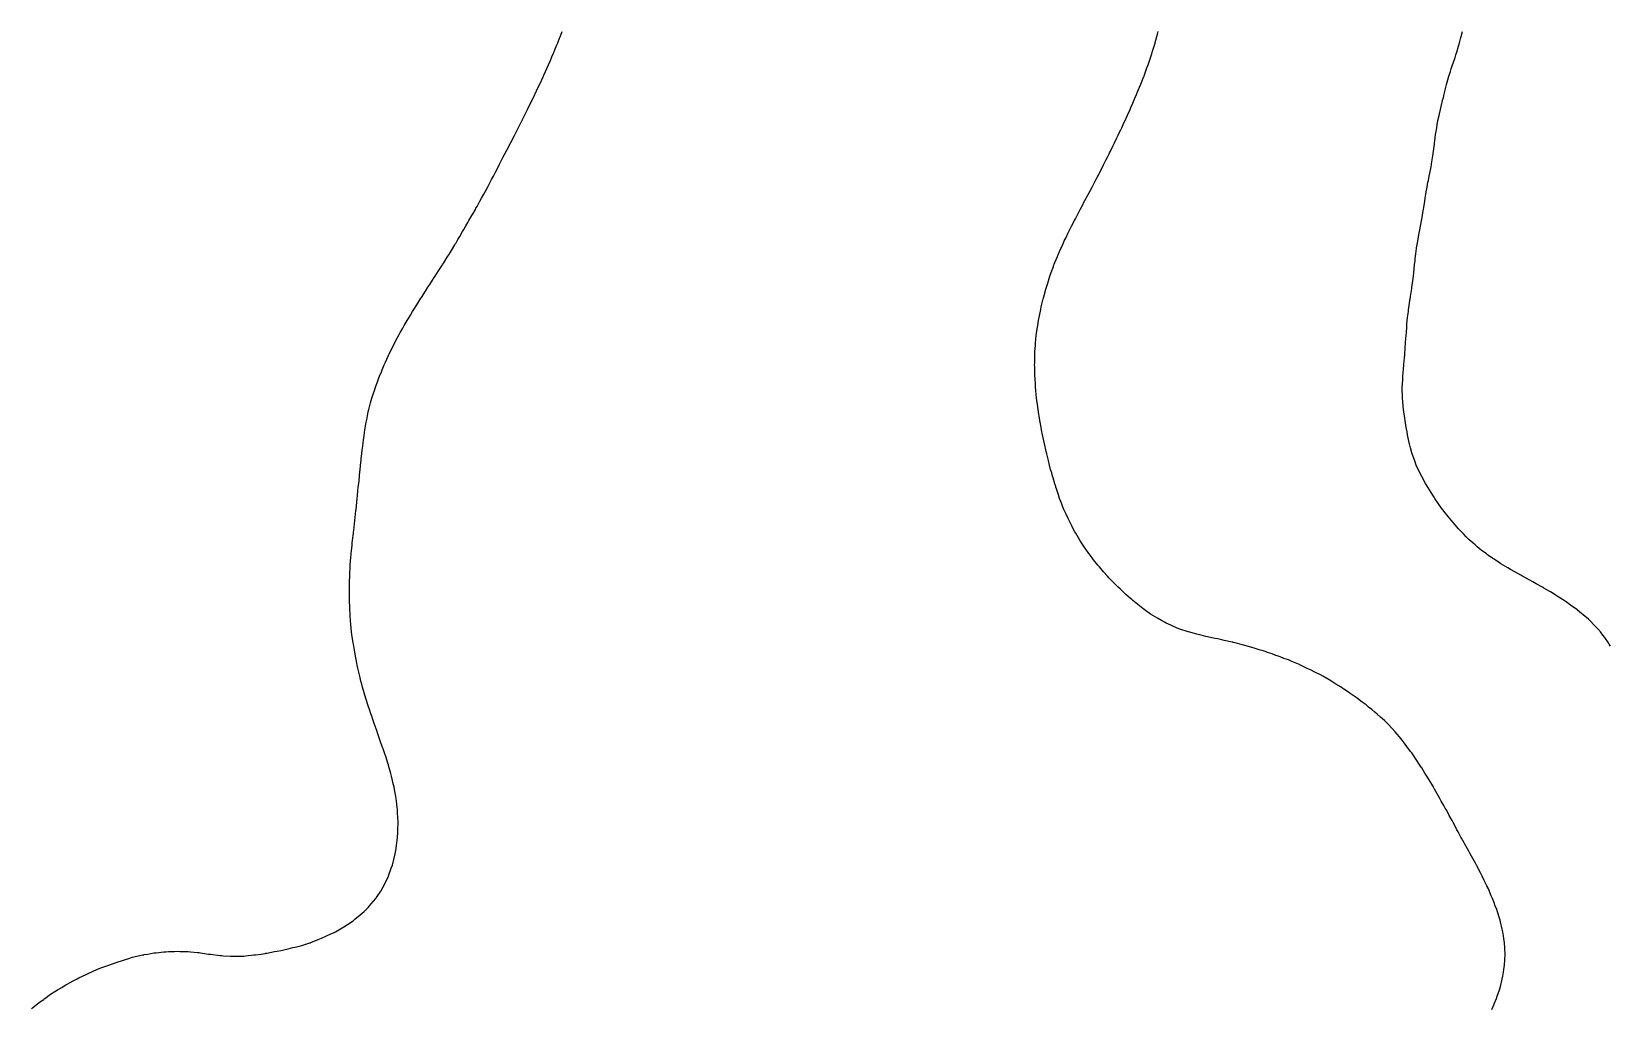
# Model space of a CAD drawing. Extents: x -717078 to -715000, y -984629 to -984000.
# Drawn here: x -716093.6 to -715951.5, y -984088.4 to -984000.5 of the extents above; entities that cross this region are included whole.
import ezdxf

# ---------------------------------------------------------------- set-up
doc = ezdxf.new("R2010")
doc.units = 0
doc.layers.add('buffer_B2_0_1_clip', color=7, linetype='Continuous')

msp = doc.modelspace()

# ---------------------------------------------------------------- linework, layer by layer
at = {"layer": 'buffer_B2_0_1_clip'}
for points in [[(-716093.59, -984088.41), (-716093.5, -984088.34), (-716093.04, -984087.96), (-716092.78, -984087.78), (-716092.5, -984087.58), (-716092.46, -984087.54), (-716092.39, -984087.5), (-716091.88, -984087.12), (-716091.5, -984086.88), (-716091.27, -984086.73), (-716090.87, -984086.5), (-716090.65, -984086.35), (-716090.5, -984086.27), (-716090.01, -984085.99), (-716089.98, -984085.98), (-716089.5, -984085.73), (-716089.35, -984085.65), (-716089, -984085.5), (-716088.67, -984085.33), (-716088.5, -984085.25), (-716088.05, -984085.05), (-716087.98, -984085.02), (-716087.5, -984084.81), (-716087.28, -984084.72), (-716086.64, -984084.5), (-716086.54, -984084.46), (-716086.5, -984084.44), (-716086.41, -984084.41), (-716085.81, -984084.19), (-716085.5, -984084.1), (-716085.05, -984083.95), (-716084.92, -984083.92), (-716084.5, -984083.79), (-716084.27, -984083.73), (-716083.58, -984083.58), (-716083.5, -984083.56), (-716083.45, -984083.55), (-716083.14, -984083.5), (-716082.6, -984083.4), (-716082.5, -984083.39), (-716082.38, -984083.38), (-716081.7, -984083.3), (-716081.5, -984083.29), (-716081.28, -984083.28), (-716080.74, -984083.26), (-716080.5, -984083.25), (-716080.26, -984083.26), (-716079.73, -984083.27), (-716079.5, -984083.27), (-716079.29, -984083.29), (-716078.65, -984083.35), (-716078.5, -984083.37), (-716078.39, -984083.39), (-716077.66, -984083.5), (-716077.52, -984083.52), (-716077.5, -984083.52), (-716077.48, -984083.52), (-716076.63, -984083.63), (-716076.5, -984083.64), (-716076.35, -984083.65), (-716075.69, -984083.69), (-716075.5, -984083.7), (-716075.3, -984083.7), (-716074.68, -984083.68), (-716074.5, -984083.68), (-716074.34, -984083.66), (-716073.58, -984083.58), (-716073.5, -984083.57), (-716073.43, -984083.57), (-716072.93, -984083.5), (-716072.56, -984083.44), (-716072.5, -984083.43), (-716072.41, -984083.41), (-716071.72, -984083.28), (-716071.5, -984083.24), (-716071.17, -984083.17), (-716070.89, -984083.11), (-716070.5, -984083.03), (-716070.08, -984082.92), (-716069.87, -984082.87), (-716069.5, -984082.78), (-716069.28, -984082.72), (-716068.54, -984082.5), (-716068.51, -984082.49), (-716068.5, -984082.48), (-716068.47, -984082.47), (-716067.8, -984082.2), (-716067.5, -984082.07), (-716067.1, -984081.9), (-716066.72, -984081.72), (-716066.5, -984081.62), (-716066.41, -984081.59), (-716066.23, -984081.5), (-716065.78, -984081.22), (-716065.5, -984081.04), (-716065.17, -984080.83), (-716064.65, -984080.5), (-716064.57, -984080.43), (-716064.5, -984080.37), (-716064.03, -984079.97), (-716063.66, -984079.66), (-716063.5, -984079.52), (-716063.49, -984079.51), (-716063.47, -984079.5), (-716063.3, -984079.3), (-716063.02, -984078.98), (-716062.61, -984078.5), (-716062.57, -984078.43), (-716062.5, -984078.33), (-716062.17, -984077.83), (-716061.97, -984077.5), (-716061.81, -984077.19), (-716061.5, -984076.55), (-716061.48, -984076.52), (-716061.47, -984076.5), (-716061.46, -984076.46), (-716061.22, -984075.78), (-716061.12, -984075.5), (-716061, -984075), (-716061, -984075), (-716060.88, -984074.5), (-716060.82, -984074.18), (-716060.75, -984073.75), (-716060.71, -984073.5), (-716060.69, -984073.31), (-716060.63, -984072.63), (-716060.62, -984072.5), (-716060.62, -984072.38), (-716060.61, -984071.61), (-716060.61, -984071.5), (-716060.62, -984071.38), (-716060.65, -984070.65), (-716060.66, -984070.5), (-716060.69, -984070.31), (-716060.75, -984069.75), (-716060.78, -984069.5), (-716060.85, -984069.15), (-716060.89, -984068.89), (-716060.97, -984068.5), (-716061.07, -984068.07), (-716061.11, -984067.89), (-716061.2, -984067.5), (-716061.27, -984067.27), (-716061.47, -984066.53), (-716061.48, -984066.5), (-716061.48, -984066.48), (-716061.5, -984066.43), (-716061.72, -984065.72), (-716061.8, -984065.5), (-716061.96, -984065.04), (-716061.98, -984064.98), (-716062.15, -984064.5), (-716062.24, -984064.24), (-716062.48, -984063.52), (-716062.49, -984063.5), (-716062.5, -984063.47), (-716062.75, -984062.75), (-716062.84, -984062.5), (-716063.01, -984062.01), (-716063.02, -984061.98), (-716063.19, -984061.5), (-716063.27, -984061.27), (-716063.5, -984060.51), (-716063.5, -984060.5), (-716063.5, -984060.5), (-716063.8, -984059.5), (-716063.91, -984059.09), (-716063.95, -984058.95), (-716064.06, -984058.5), (-716064.14, -984058.14), (-716064.22, -984057.78), (-716064.28, -984057.5), (-716064.32, -984057.32), (-716064.47, -984056.53), (-716064.48, -984056.5), (-716064.48, -984056.48), (-716064.5, -984056.35), (-716064.63, -984055.63), (-716064.65, -984055.5), (-716064.67, -984055.33), (-716064.76, -984054.76), (-716064.79, -984054.5), (-716064.82, -984054.18), (-716064.86, -984053.86), (-716064.89, -984053.5), (-716064.92, -984053.08), (-716064.93, -984052.93), (-716064.96, -984052.5), (-716064.99, -984051.5), (-716064.99, -984051.01), (-716064.99, -984050.99), (-716064.99, -984050.5), (-716064.97, -984050.03), (-716064.97, -984049.97), (-716064.96, -984049.5), (-716064.94, -984049.06), (-716064.93, -984048.93), (-716064.91, -984048.5), (-716064.88, -984048.12), (-716064.86, -984047.86), (-716064.83, -984047.5), (-716064.8, -984047.2), (-716064.75, -984046.75), (-716064.73, -984046.5), (-716064.7, -984046.3), (-716064.63, -984045.63), (-716064.61, -984045.5), (-716064.6, -984045.4), (-716064.5, -984044.5), (-716064.5, -984044.5), (-716064.5, -984044.5), (-716064.4, -984043.6), (-716064.39, -984043.5), (-716064.28, -984042.5), (-716064.26, -984042.26), (-716064.22, -984041.78), (-716064.19, -984041.5), (-716064.15, -984041.15), (-716064.12, -984040.88), (-716064.08, -984040.5), (-716064.04, -984040.04), (-716064.03, -984039.97), (-716063.99, -984039.5), (-716063.94, -984039.06), (-716063.93, -984038.93), (-716063.88, -984038.5), (-716063.84, -984038.16), (-716063.79, -984037.79), (-716063.75, -984037.5), (-716063.73, -984037.27), (-716063.64, -984036.64), (-716063.62, -984036.5), (-716063.6, -984036.4), (-716063.5, -984035.8), (-716063.46, -984035.54), (-716063.45, -984035.5), (-716063.43, -984035.43), (-716063.29, -984034.71), (-716063.24, -984034.5), (-716063.15, -984034.15), (-716063.09, -984033.91), (-716062.97, -984033.5), (-716062.86, -984033.14), (-716062.71, -984032.71), (-716062.64, -984032.5), (-716062.6, -984032.4), (-716062.5, -984032.12), (-716062.33, -984031.67), (-716062.27, -984031.5), (-716062.11, -984031.11), (-716062.05, -984030.95), (-716061.86, -984030.5), (-716061.75, -984030.25), (-716061.5, -984029.72), (-716061.43, -984029.57), (-716061.4, -984029.5), (-716061.3, -984029.3), (-716061.1, -984028.9), (-716060.9, -984028.5), (-716060.77, -984028.23), (-716060.5, -984027.75), (-716060.41, -984027.59), (-716060.37, -984027.5), (-716060.19, -984027.19), (-716060.05, -984026.95), (-716059.79, -984026.5), (-716059.68, -984026.32), (-716059.5, -984026.03), (-716059.31, -984025.69), (-716059.19, -984025.5), (-716058.92, -984025.08), (-716058.65, -984024.65), (-716058.55, -984024.5), (-716058.53, -984024.47), (-716058.5, -984024.42), (-716058.15, -984023.85), (-716057.92, -984023.5), (-716057.75, -984023.25), (-716057.5, -984022.86), (-716057.36, -984022.64), (-716057.27, -984022.5), (-716056.97, -984022.03), (-716056.84, -984021.84), (-716056.62, -984021.5), (-716056.57, -984021.43), (-716056.5, -984021.32), (-716056.19, -984020.81), (-716055.99, -984020.5), (-716055.8, -984020.2), (-716055.5, -984019.7), (-716055.43, -984019.57), (-716055.38, -984019.5), (-716055.22, -984019.22), (-716055.06, -984018.94), (-716054.8, -984018.5), (-716054.69, -984018.31), (-716054.5, -984017.99), (-716054.32, -984017.68), (-716054.23, -984017.5), (-716053.96, -984017.04), (-716053.86, -984016.86), (-716053.65, -984016.5), (-716053.6, -984016.4), (-716053.5, -984016.24), (-716053.24, -984015.76), (-716053.09, -984015.5), (-716052.88, -984015.12), (-716052.6, -984014.6), (-716052.54, -984014.5), (-716052.53, -984014.47), (-716052.5, -984014.42), (-716052.19, -984013.81), (-716052.02, -984013.5), (-716051.84, -984013.16), (-716051.51, -984012.51), (-716051.5, -984012.5), (-716051.5, -984012.5), (-716051.5, -984012.49), (-716051.17, -984011.83), (-716051, -984011.5), (-716050.83, -984011.17), (-716050.5, -984010.53), (-716050.49, -984010.51), (-716050.48, -984010.5), (-716050.47, -984010.47), (-716050.15, -984009.85), (-716049.97, -984009.5), (-716049.81, -984009.19), (-716049.5, -984008.6), (-716049.47, -984008.53), (-716049.45, -984008.5), (-716049.41, -984008.41), (-716049.14, -984007.86), (-716048.97, -984007.5), (-716048.81, -984007.19), (-716048.5, -984006.56), (-716048.48, -984006.52), (-716048.47, -984006.5), (-716048.44, -984006.44), (-716048.16, -984005.84), (-716048, -984005.5), (-716047.84, -984005.16), (-716047.56, -984004.56), (-716047.53, -984004.5), (-716047.52, -984004.48), (-716047.5, -984004.43), (-716047.09, -984003.5), (-716046.91, -984003.09), (-716046.78, -984002.78), (-716046.66, -984002.5), (-716046.61, -984002.39), (-716046.5, -984002.13), (-716046.32, -984001.68), (-716046.25, -984001.5), (-716046.09, -984001.09), (-716046.04, -984000.96), (-716045.86, -984000.5)], [(-715962.2, -984088.5), (-715961.99, -984088.01), (-715961.97, -984087.97), (-715961.78, -984087.5), (-715961.7, -984087.3), (-715961.5, -984086.73), (-715961.45, -984086.55), (-715961.43, -984086.5), (-715961.41, -984086.41), (-715961.25, -984085.75), (-715961.19, -984085.5), (-715961.14, -984085.14), (-715961.1, -984084.9), (-715961.04, -984084.5), (-715961.02, -984084.02), (-715961.02, -984083.98), (-715961, -984083.5), (-715961.03, -984083.03), (-715961.03, -984082.97), (-715961.05, -984082.5), (-715961.11, -984082.11), (-715961.15, -984081.85), (-715961.2, -984081.5), (-715961.26, -984081.26), (-715961.41, -984080.59), (-715961.43, -984080.5), (-715961.45, -984080.45), (-715961.5, -984080.27), (-715961.69, -984079.69), (-715961.75, -984079.5), (-715961.91, -984079.09), (-715961.96, -984078.96), (-715962.14, -984078.5), (-715962.25, -984078.25), (-715962.5, -984077.64), (-715962.54, -984077.54), (-715962.56, -984077.5), (-715962.63, -984077.37), (-715962.88, -984076.88), (-715963.06, -984076.5), (-715963.21, -984076.21), (-715963.5, -984075.64), (-715963.55, -984075.55), (-715963.58, -984075.5), (-715963.67, -984075.33), (-715963.91, -984074.91), (-715964.13, -984074.5), (-715964.26, -984074.26), (-715964.5, -984073.82), (-715964.62, -984073.62), (-715964.68, -984073.5), (-715964.92, -984073.08), (-715964.98, -984072.98), (-715965.23, -984072.5), (-715965.33, -984072.33), (-715965.5, -984072), (-715965.68, -984071.68), (-715965.77, -984071.5), (-715966.03, -984071.03), (-715966.1, -984070.9), (-715966.31, -984070.5), (-715966.38, -984070.38), (-715966.5, -984070.15), (-715966.74, -984069.74), (-715966.86, -984069.5), (-715967.1, -984069.1), (-715967.34, -984068.66), (-715967.43, -984068.5), (-715967.45, -984068.45), (-715967.5, -984068.38), (-715967.84, -984067.84), (-715968.03, -984067.5), (-715968.22, -984067.22), (-715968.5, -984066.75), (-715968.6, -984066.6), (-715968.66, -984066.5), (-715969, -984066), (-715969.01, -984065.99), (-715969.33, -984065.5), (-715969.4, -984065.4), (-715969.5, -984065.27), (-715969.83, -984064.83), (-715970.07, -984064.5), (-715970.27, -984064.27), (-715970.5, -984063.97), (-715970.72, -984063.72), (-715970.9, -984063.5), (-715971.19, -984063.19), (-715971.5, -984062.86), (-715971.68, -984062.68), (-715971.86, -984062.5), (-715972.2, -984062.2), (-715972.5, -984061.92), (-715972.73, -984061.73), (-715972.99, -984061.5), (-715973.28, -984061.28), (-715973.5, -984061.09), (-715973.85, -984060.85), (-715974.29, -984060.5), (-715974.41, -984060.41), (-715974.5, -984060.35), (-715974.94, -984060.06), (-715975.01, -984060.01), (-715975.5, -984059.67), (-715975.6, -984059.6), (-715975.75, -984059.5), (-715976.22, -984059.22), (-715976.5, -984059.04), (-715976.84, -984058.84), (-715977.4, -984058.5), (-715977.47, -984058.47), (-715977.5, -984058.45), (-715977.61, -984058.39), (-715978.13, -984058.13), (-715978.5, -984057.93), (-715978.8, -984057.8), (-715979.4, -984057.5), (-715979.47, -984057.47), (-715979.5, -984057.45), (-715979.58, -984057.42), (-715980.18, -984057.18), (-715980.5, -984057.04), (-715980.9, -984056.9), (-715981.24, -984056.76), (-715981.5, -984056.66), (-715981.63, -984056.63), (-715981.97, -984056.5), (-715982.37, -984056.37), (-715982.5, -984056.32), (-715982.77, -984056.23), (-715983.13, -984056.13), (-715983.5, -984056), (-715983.89, -984055.89), (-715984.21, -984055.79), (-715984.5, -984055.71), (-715984.67, -984055.67), (-715985.3, -984055.5), (-715985.46, -984055.46), (-715985.5, -984055.45), (-715985.57, -984055.43), (-715986.28, -984055.28), (-715986.5, -984055.23), (-715986.85, -984055.15), (-715987.11, -984055.11), (-715987.5, -984055.01), (-715987.93, -984054.93), (-715988.13, -984054.87), (-715988.5, -984054.79), (-715988.73, -984054.73), (-715989.49, -984054.51), (-715989.5, -984054.51), (-715989.51, -984054.51), (-715989.53, -984054.5), (-715990.26, -984054.26), (-715990.5, -984054.17), (-715990.97, -984053.97), (-715991.08, -984053.92), (-715991.5, -984053.72), (-715991.65, -984053.65), (-715991.91, -984053.5), (-715992.29, -984053.29), (-715992.5, -984053.17), (-715992.91, -984052.91), (-715993.47, -984052.5), (-715993.49, -984052.49), (-715993.5, -984052.48), (-715993.59, -984052.41), (-715994.06, -984052.06), (-715994.5, -984051.68), (-715994.6, -984051.6), (-715994.71, -984051.5), (-715995.14, -984051.14), (-715995.5, -984050.79), (-715995.65, -984050.65), (-715995.81, -984050.5), (-715996.16, -984050.16), (-715996.5, -984049.79), (-715996.64, -984049.64), (-715996.78, -984049.5), (-715997.12, -984049.12), (-715997.5, -984048.67), (-715997.58, -984048.58), (-715997.64, -984048.5), (-715998.02, -984048.02), (-715998.14, -984047.86), (-715998.41, -984047.5), (-715998.45, -984047.45), (-715998.5, -984047.37), (-715998.86, -984046.86), (-715999.1, -984046.5), (-715999.25, -984046.25), (-715999.5, -984045.83), (-715999.63, -984045.63), (-715999.7, -984045.5), (-715999.94, -984045.06), (-715999.98, -984044.98), (-716000.23, -984044.5), (-716000.32, -984044.32), (-716000.5, -984043.91), (-716000.63, -984043.63), (-716000.69, -984043.5), (-716000.81, -984043.19), (-716000.92, -984042.92), (-716001.08, -984042.5), (-716001.19, -984042.19), (-716001.36, -984041.64), (-716001.41, -984041.5), (-716001.43, -984041.43), (-716001.5, -984041.19), (-716001.66, -984040.66), (-716001.71, -984040.5), (-716001.79, -984040.21), (-716001.89, -984039.89), (-716001.99, -984039.5), (-716002.09, -984039.09), (-716002.15, -984038.85), (-716002.24, -984038.5), (-716002.29, -984038.29), (-716002.45, -984037.55), (-716002.46, -984037.5), (-716002.47, -984037.47), (-716002.5, -984037.32), (-716002.64, -984036.64), (-716002.67, -984036.5), (-716002.71, -984036.29), (-716002.8, -984035.8), (-716002.86, -984035.5), (-716002.92, -984035.08), (-716002.95, -984034.95), (-716003.02, -984034.5), (-716003.07, -984034.07), (-716003.09, -984033.91), (-716003.15, -984033.5), (-716003.18, -984033.18), (-716003.22, -984032.78), (-716003.24, -984032.5), (-716003.26, -984032.26), (-716003.29, -984031.71), (-716003.3, -984031.5), (-716003.31, -984031.31), (-716003.32, -984030.68), (-716003.33, -984030.5), (-716003.32, -984030.32), (-716003.31, -984029.69), (-716003.31, -984029.5), (-716003.3, -984029.3), (-716003.26, -984028.74), (-716003.25, -984028.5), (-716003.22, -984028.22), (-716003.18, -984027.82), (-716003.14, -984027.5), (-716003.07, -984027.07), (-716003.05, -984026.95), (-716002.98, -984026.5), (-716002.78, -984025.5), (-716002.73, -984025.27), (-716002.55, -984024.55), (-716002.54, -984024.5), (-716002.53, -984024.47), (-716002.5, -984024.37), (-716002.31, -984023.69), (-716002.26, -984023.5), (-716002.15, -984023.15), (-716002.08, -984022.92), (-716001.95, -984022.5), (-716001.83, -984022.17), (-716001.63, -984021.63), (-716001.59, -984021.5), (-716001.56, -984021.44), (-716001.5, -984021.29), (-716001.27, -984020.73), (-716001.18, -984020.5), (-716000.97, -984020.03), (-716000.92, -984019.92), (-716000.73, -984019.5), (-716000.66, -984019.34), (-716000.5, -984019.03), (-716000.33, -984018.67), (-716000.25, -984018.5), (-716000, -984018), (-716000, -984018), (-715999.74, -984017.5), (-715999.66, -984017.34), (-715999.5, -984017.04), (-715999.32, -984016.68), (-715999.23, -984016.5), (-715998.97, -984016.03), (-715998.92, -984015.92), (-715998.69, -984015.5), (-715998.63, -984015.37), (-715998.5, -984015.15), (-715998.16, -984014.5), (-715997.93, -984014.07), (-715997.79, -984013.79), (-715997.64, -984013.5), (-715997.59, -984013.41), (-715997.5, -984013.25), (-715997.13, -984012.5), (-715996.92, -984012.08), (-715996.75, -984011.75), (-715996.63, -984011.5), (-715996.58, -984011.42), (-715996.5, -984011.25), (-715996.26, -984010.74), (-715996.15, -984010.5), (-715995.94, -984010.06), (-715995.82, -984009.82), (-715995.67, -984009.5), (-715995.61, -984009.39), (-715995.5, -984009.15), (-715995.3, -984008.7), (-715995.2, -984008.5), (-715994.98, -984008.02), (-715994.96, -984007.96), (-715994.75, -984007.5), (-715994.67, -984007.33), (-715994.5, -984006.95), (-715994.37, -984006.63), (-715994.31, -984006.5), (-715994.17, -984006.17), (-715994.07, -984005.93), (-715993.89, -984005.5), (-715993.78, -984005.22), (-715993.5, -984004.53), (-715993.49, -984004.51), (-715993.49, -984004.5), (-715993.48, -984004.48), (-715993.23, -984003.77), (-715993.13, -984003.5), (-715992.8, -984002.5), (-715992.73, -984002.27), (-715992.5, -984001.55), (-715992.49, -984001.51), (-715992.48, -984001.5), (-715992.48, -984001.48), (-715992.27, -984000.73), (-715992.21, -984000.5)], [(-715951.5, -984055.8), (-715951.62, -984055.62), (-715951.69, -984055.5), (-715952.03, -984055.03), (-715952.2, -984054.8), (-715952.42, -984054.5), (-715952.46, -984054.46), (-715952.5, -984054.4), (-715952.94, -984053.94), (-715953.37, -984053.5), (-715953.44, -984053.44), (-715953.5, -984053.37), (-715953.98, -984052.98), (-715954.26, -984052.74), (-715954.5, -984052.54), (-715954.52, -984052.52), (-715954.55, -984052.5), (-715955.1, -984052.1), (-715955.5, -984051.81), (-715955.69, -984051.69), (-715955.99, -984051.5), (-715956.3, -984051.3), (-715956.5, -984051.17), (-715956.92, -984050.92), (-715957.3, -984050.7), (-715957.5, -984050.58), (-715957.55, -984050.55), (-715957.64, -984050.5), (-715958.19, -984050.19), (-715958.5, -984050.01), (-715958.83, -984049.83), (-715959.43, -984049.5), (-715959.48, -984049.48), (-715959.5, -984049.46), (-715959.59, -984049.41), (-715960.12, -984049.12), (-715960.5, -984048.89), (-715960.75, -984048.75), (-715961.18, -984048.5), (-715961.38, -984048.38), (-715961.5, -984048.3), (-715961.98, -984047.98), (-715962.09, -984047.91), (-715962.5, -984047.63), (-715962.58, -984047.58), (-715962.68, -984047.5), (-715963.15, -984047.15), (-715963.5, -984046.86), (-715963.69, -984046.69), (-715963.91, -984046.5), (-715964.22, -984046.22), (-715964.5, -984045.95), (-715964.72, -984045.72), (-715964.93, -984045.5), (-715965.21, -984045.21), (-715965.5, -984044.88), (-715965.68, -984044.68), (-715965.83, -984044.5), (-715966.13, -984044.13), (-715966.5, -984043.66), (-715966.57, -984043.57), (-715966.62, -984043.5), (-715966.92, -984043.08), (-715966.99, -984042.99), (-715967.32, -984042.5), (-715967.39, -984042.39), (-715967.5, -984042.22), (-715967.96, -984041.5), (-715968.15, -984041.15), (-715968.5, -984040.53), (-715968.51, -984040.51), (-715968.52, -984040.5), (-715968.53, -984040.47), (-715968.84, -984039.84), (-715968.99, -984039.5), (-715969.13, -984039.13), (-715969.27, -984038.73), (-715969.35, -984038.5), (-715969.39, -984038.39), (-715969.5, -984037.96), (-715969.6, -984037.6), (-715969.62, -984037.5), (-715969.65, -984037.35), (-715969.77, -984036.77), (-715969.82, -984036.5), (-715969.89, -984036.11), (-715969.92, -984035.92), (-715969.99, -984035.5), (-715970.06, -984035.06), (-715970.08, -984034.92), (-715970.14, -984034.5), (-715970.17, -984034.17), (-715970.21, -984033.79), (-715970.24, -984033.5), (-715970.24, -984033.24), (-715970.25, -984032.75), (-715970.25, -984032.5), (-715970.24, -984032.24), (-715970.21, -984031.79), (-715970.2, -984031.5), (-715970.17, -984031.17), (-715970.13, -984030.87), (-715970.1, -984030.5), (-715970.07, -984030.07), (-715970.05, -984029.95), (-715970.02, -984029.5), (-715969.98, -984029.02), (-715969.98, -984028.98), (-715969.95, -984028.5), (-715969.92, -984028.08), (-715969.91, -984027.91), (-715969.88, -984027.5), (-715969.85, -984027.15), (-715969.83, -984026.83), (-715969.8, -984026.5), (-715969.77, -984026.23), (-715969.7, -984025.7), (-715969.68, -984025.5), (-715969.65, -984025.35), (-715969.53, -984024.53), (-715969.53, -984024.5), (-715969.52, -984024.48), (-715969.5, -984024.33), (-715969.39, -984023.61), (-715969.38, -984023.5), (-715969.36, -984023.36), (-715969.28, -984022.72), (-715969.25, -984022.5), (-715969.22, -984022.22), (-715969.18, -984021.82), (-715969.15, -984021.5), (-715969.1, -984021.1), (-715969.08, -984020.92), (-715969.04, -984020.5), (-715968.97, -984020.03), (-715968.96, -984019.96), (-715968.89, -984019.5), (-715968.83, -984019.17), (-715968.76, -984018.76), (-715968.71, -984018.5), (-715968.67, -984018.33), (-715968.52, -984017.52), (-715968.51, -984017.5), (-715968.51, -984017.49), (-715968.5, -984017.42), (-715968.37, -984016.63), (-715968.35, -984016.5), (-715968.32, -984016.32), (-715968.23, -984015.77), (-715968.19, -984015.5), (-715968.13, -984015.13), (-715968.09, -984014.91), (-715968.02, -984014.5), (-715967.94, -984014.06), (-715967.9, -984013.9), (-715967.83, -984013.5), (-715967.77, -984013.23), (-715967.66, -984012.66), (-715967.63, -984012.5), (-715967.61, -984012.39), (-715967.5, -984011.67), (-715967.48, -984011.52), (-715967.47, -984011.5), (-715967.47, -984011.47), (-715967.36, -984010.64), (-715967.35, -984010.5), (-715967.32, -984010.32), (-715967.25, -984009.75), (-715967.21, -984009.5), (-715967.15, -984009.15), (-715967.11, -984008.89), (-715967.04, -984008.5), (-715966.94, -984008.06), (-715966.91, -984007.91), (-715966.82, -984007.5), (-715966.76, -984007.24), (-715966.59, -984006.59), (-715966.57, -984006.5), (-715966.55, -984006.45), (-715966.5, -984006.24), (-715966.36, -984005.64), (-715966.32, -984005.5), (-715966.26, -984005.26), (-715966.15, -984004.85), (-715966.05, -984004.5), (-715965.92, -984004.08), (-715965.84, -984003.84), (-715965.73, -984003.5), (-715965.67, -984003.33), (-715965.5, -984002.84), (-715965.42, -984002.58), (-715965.39, -984002.5), (-715965.34, -984002.34), (-715965.18, -984001.82), (-715965.09, -984001.5), (-715964.97, -984001.03), (-715964.95, -984000.95), (-715964.83, -984000.5)]]:
    msp.add_lwpolyline(points, dxfattribs=at)

doc.saveas('drawing.dxf')
